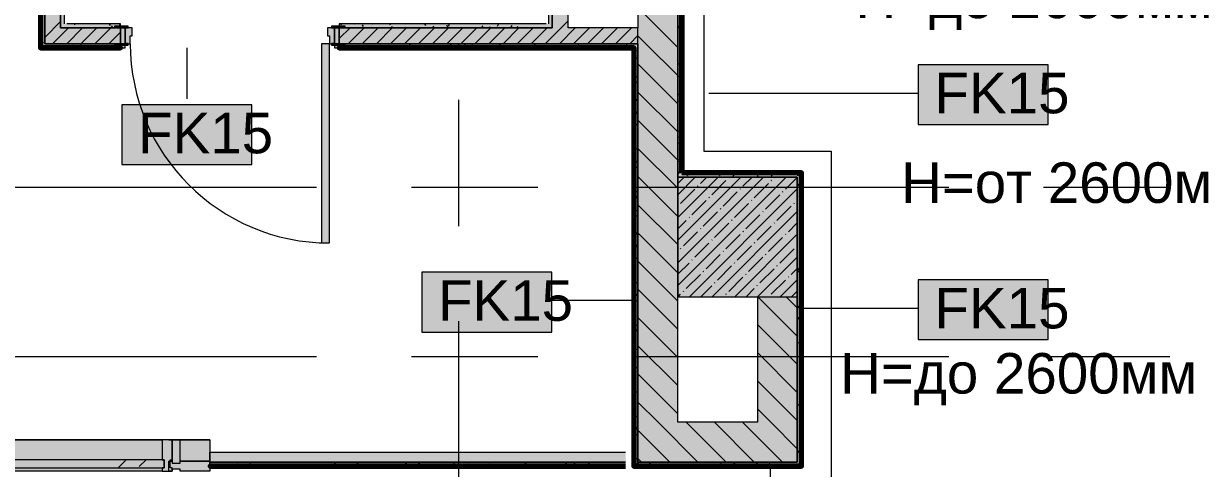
# Model space of a CAD drawing. Header units: millimetres. Extents: x -3817 to 677485, y -22715 to 103890.
# Drawn here: x 6067 to 11999, y 22650 to 24882 of the extents above; entities that cross this region are included whole.
import ezdxf

# ---------------------------------------------------------------- set-up
doc = ezdxf.new("R2010")
doc.units = ezdxf.units.MM
doc.layers.add('PDF _Геометрия', color=7, linetype='Continuous', true_color=0x1d1d1d)
doc.layers.add('PDF _Сплошная заливка', color=7, linetype='Continuous', true_color=0xffffff)
doc.layers.add('PDF _Текст', color=7, linetype='Continuous')
doc.styles.add('PDF GOST-Common', font='arial.ttf')

msp = doc.modelspace()

# ---------------------------------------------------------------- hatches: boundary and pattern name
at = {"layer": 'PDF _Сплошная заливка', "transparency": 33554559}
for points in [[(6153.3, 24761), (6173.3, 24761), (6173.3, 27421.3), (6153.3, 27421.3), (6153.3, 24781)], [(6173.3, 24781), (6253.3, 24781), (6253.3, 27441.3), (6173.3, 27441.3), (6173.3, 25223.1)], [(8723.3, 24861), (8803.3, 24861), (8803.3, 27441.3), (8723.3, 27441.3), (8723.3, 26981.3), (8763.3, 26981.3), (8763.3, 26976.3), (8723.3, 26976.3), (8723.3, 26437.5), (8743.3, 26426), (8723.3, 26391.3), (8723.3, 26386.3), (8763.3, 26386.3), (8763.3, 26381.3), (8723.3, 26381.3), (8723.3, 24879.3)], [(6253.3, 24881), (6273.3, 24881), (6273.3, 27211.3), (6253.3, 27211.3), (6253.3, 25223.1)], [(9353.3, 24111.3), (9373.3, 24111.3), (9373.3, 26211.3), (9353.3, 26210.3), (9353.3, 24132.3)], [(6523.3, 24861), (6593.3, 24861), (6593.3, 24869), (6523.3, 24869), (6523.3, 24863.2)], [(7683.3, 24861), (7683.3, 24869), (7613.3, 24869), (7613.3, 24861), (7653.3, 24861)], [(6553.3, 24773), (6593.3, 24773), (6593.3, 24781), (6523.3, 24781), (6523.3, 24773)], [(7683.3, 24773), (7683.3, 24781), (7613.3, 24781), (7613.3, 24773), (7653.3, 24773)], [(9133.3, 22661.3), (9153.3, 22661.3), (9153.3, 24761), (9133.3, 24761), (9133.3, 22681.3)], [(9953.3, 24111.3), (9953.3, 24131.3), (9373.3, 24131.3), (9373.3, 24111.3), (9753.3, 24111.3)], [(9753.3, 22881.3), (9953.3, 22881.3), (9953.3, 23511.3), (9753.3, 23511.3), (9753.3, 23103.1)], [(6763.3, 22693.3), (6763.3, 22793.3), (5838.3, 22793.3), (5838.3, 22693.3), (6665, 22693.3)], [(6813.3, 22636.3), (6813.3, 22646.3), (6803.4, 22640.5), (6796.3, 22643.6), (6796.3, 22653.3), (6803.3, 22653.3), (6803.3, 22693.3), (6813.3, 22693.3), (6813.3, 22793.3), (6763.3, 22793.3), (6763.3, 22693.3), (6773.3, 22693.3), (6773.3, 22653.3), (6763.3, 22653.3), (6763.3, 22636.3), (6796.3, 22636.3)], [(6771, 22653.3), (6773.3, 22653.3), (6773.3, 22693.3), (5828.3, 22693.3), (5828.3, 22653.3), (6665, 22653.3)], [(7003.3, 22636.3), (7003.3, 22686.3), (6853.3, 22686.3), (6853.3, 22676.3), (6813.3, 22676.3), (6813.3, 22686.3), (6803.3, 22686.3), (6803.3, 22653.3), (6796.3, 22653.3), (6796.3, 22643.6), (6803.4, 22640.5), (6813.3, 22646.3), (6853.3, 22646.3), (6853.3, 22636.3)], [(9091.2, 22661.3), (9091.2, 22681.3), (7003.3, 22681.3), (7003.3, 22661.3), (8023.7, 22661.3)], [(9735.7, 22661.3), (9973.3, 22661.3), (9973.3, 22681.3), (9153.3, 22681.3), (9153.5, 22661.3), (9382.4, 22661.3)], [(6665, 22636.3), (6763.3, 22636.3), (6763.3, 22653.3), (5838.3, 22653.3), (5838.3, 22636.3)]]:
    msp.add_hatch(color=256, dxfattribs=at).paths.add_polyline_path(points)
h = msp.add_hatch(color=256, dxfattribs=at)
h.paths.add_polyline_path([(8723.3, 24881), (8723.3, 26391.3), (8703.3, 26402.9), (8703.3, 24881)], flags=0)
h.paths.add_polyline_path([(8723.3, 26437.5), (8723.3, 27191.3), (8703.3, 27191.3), (8703.3, 26449.1), (8709.7, 26445.4)], flags=0)
h = msp.add_hatch(color=256, dxfattribs=at)
h.paths.add_polyline_path([(6253.3, 24861), (6523.3, 24861), (6523.3, 24869), (6553.3, 24869), (6553.3, 24881), (6253.3, 24881)], flags=0)
h.paths.add_polyline_path([(8722.4, 24861), (8723.3, 24861), (8723.3, 24881), (7653.3, 24881), (7653.3, 24869), (7683.3, 24869), (7683.3, 24861), (8703.3, 24861)], flags=0)
h = msp.add_hatch(color=256, dxfattribs=at)
h.paths.add_polyline_path([(9153.3, 24781), (9153.3, 24861), (7653.3, 24861), (7653.3, 24781), (9141.4, 24781)], flags=0)
h.paths.add_polyline_path([(6553.3, 24781), (6553.3, 24861), (6253.3, 24861), (6253.3, 24781), (6523.3, 24781)], flags=0)
h = msp.add_hatch(color=256, dxfattribs=at)
h.paths.add_polyline_path([(6603.3, 24781), (6603.3, 24821), (6613.3, 24821), (6613.3, 24861), (6578.3, 24861), (6578.3, 24781), (6593.3, 24781)], flags=0)
h.paths.add_polyline_path([(7603.3, 24781), (7628.3, 24781), (7628.3, 24861), (7593.3, 24861), (7593.3, 24821), (7603.3, 24821), (7603.3, 24781.3)], flags=0)
h = msp.add_hatch(color=256, dxfattribs=at)
h.paths.add_polyline_path([(7640.8, 24761), (9153.3, 24761), (9153.3, 24781), (7683.3, 24780.3), (7683.3, 24773), (7628.3, 24773), (7628.3, 24761)], flags=0)
h.paths.add_polyline_path([(6173.3, 24761), (6578.3, 24761), (6578.3, 24773), (6523.3, 24773), (6523.3, 24781), (6173.3, 24781)], flags=0)

# ---------------------------------------------------------------- linework, layer by layer
at = {"layer": 'PDF _Геометрия', "color": 6, "lineweight": 9}
msp.add_lwpolyline([(4304.4, 27802.4), (5924.4, 27802.4), (8024.4, 27802.4), (10124.4, 27802.4), (10124.4, 26062.3), (9484.4, 26062.3), (9484.4, 24242.3), (10124.4, 24242.3), (10124.4, 22544), (9132.3, 22544)], dxfattribs=at)
at = {"layer": 'PDF _Геометрия', "color": 9, "lineweight": 9, "true_color": 0xc0c0c0}
for points in [[(9973.3, 26211.3), (9973.3, 26231.3), (9973.3, 27650.3), (9953.3, 27650.3), (9953.3, 26231.3), (9953.3, 26431.3), (9953.3, 27441.3), (9953.3, 27661.3), (4303.3, 27661.3), (4303.3, 27441.3), (6173.3, 27441.3), (6173.3, 24781), (6253.3, 24781), (6523.3, 24781), (6173.3, 24781), (6173.3, 27421.3), (6173.3, 27441.3), (4303.3, 27441.3), (4303.3, 27421.3)], [(9373.3, 24132.3), (9373.3, 26210.3)], [(6553.3, 24869), (6553.3, 24881)], [(6553.3, 24781), (6553.3, 24861)], [(7653.3, 24881), (7653.3, 24869)], [(7653.3, 24861), (7653.3, 24781)], [(6153.3, 24761), (6173.3, 24761), (6578.3, 24761), (6578.3, 24773)], [(7628.3, 24773), (7628.3, 24761), (9132.3, 24761)], [(9753.3, 23511.3), (9753.3, 22881.3), (9353.3, 22881.3), (9353.3, 24781), (9353.3, 24111.3), (9373.3, 24111.3), (9953.3, 24111.3), (9953.3, 22681.3), (9153.3, 22681.3), (9153.3, 24761), (9153.3, 24781), (7683.3, 24781), (9153.3, 24781), (9153.3, 22881.3), (9153.3, 22681.3), (9953.3, 22681.3), (9953.3, 22881.3), (9953.3, 23513.5)], [(9133.3, 22661.3), (9153.3, 22661.3), (9973.3, 22661.3), (9973.3, 22681.3), (9973.3, 24131.3), (9953.3, 24131.3)], [(9091.2, 22661.3), (7003.3, 22661.3), (7003.3, 22681.3), (9091.2, 22681.3), (7003.3, 22681.3), (7003.3, 22731.3), (9091.2, 22731.3)]]:
    msp.add_lwpolyline(points, dxfattribs=at)
at = {"layer": 'PDF _Геометрия', "color": 33, "lineweight": 9, "true_color": 0xd7a38a}
for points in [[(6153.3, 24761), (6153.3, 27408.3), (6153.3, 27421.3), (6152.3, 27421.3)], [(9133.3, 22661.3), (9133.3, 24761), (9132.3, 24761)], [(9373.3, 24132.3), (9373.3, 24131.3)], [(9953.3, 24131.3), (9373.3, 24131.3), (9374.3, 24131.3)]]:
    msp.add_lwpolyline(points, dxfattribs=at)
at = {"layer": 'PDF _Геометрия', "color": 33, "lineweight": 70, "true_color": 0xd7a38a}
for points in [[(6152.3, 27420.3), (6152.3, 24761), (6152.3, 24760), (6553.3, 24760), (6553.3, 24761), (6153.3, 24761)], [(9373.3, 26211.3), (9373.3, 24131.3)], [(9374.3, 24131.3), (9374.3, 26211.3)], [(9132.3, 24761), (7653.3, 24761), (7653.3, 24760), (9132.3, 24760), (9132.3, 22660.3), (9133.3, 22660.3), (9974.3, 22660.3), (9974.3, 22661.3), (9974.3, 24132.3), (9973.3, 24132.3), (9373.3, 24132.3)], [(9953.3, 24131.3), (9973.3, 24131.3), (9973.3, 22661.3), (9133.3, 22661.3)], [(9091.2, 22660.3), (7003.8, 22660.3), (7003.8, 22661.3), (9091.2, 22661.3)]]:
    msp.add_lwpolyline(points, dxfattribs=at)
at = {"layer": 'PDF _Геометрия', "color": 7, "lineweight": 9}
for points in [[(6153.3, 27421.3), (6153.3, 27408.3), (6153.3, 24761)], [(6273.3, 24881), (6273.3, 27180.3)], [(8703.3, 26402.9), (8703.3, 24881)], [(6553.3, 24881), (6284.3, 24881)], [(8692.3, 24881), (7653.3, 24881)], [(9153.3, 24781), (9153.3, 24861)], [(6887.1, 24760.5), (6887.1, 24504.7)], [(9133.3, 24761), (9133.3, 22661.3)], [(9510, 24533.6), (10561.2, 24533.6)], [(9953.3, 24131.3), (9374.3, 24131.3)], [(9132.8, 23492.1), (8720.3, 23492.1)], [(9973.8, 23453.9), (10561.2, 23453.9)], [(6763.3, 22793.3), (5838.3, 22793.3)], [(7003.3, 22793.3), (7003.3, 22686.3), (6853.3, 22686.3), (6853.3, 22793.3)], [(6543.1, 22653.3), (6583.1, 22693.3)], [(6648.6, 22658.9), (6683.1, 22693.3)], [(6813.3, 22693.3), (6813.3, 22686.3), (6803.3, 22686.3)], [(9817.1, 22660.8), (9817.1, 21846.7)]]:
    msp.add_lwpolyline(points, dxfattribs=at)
at = {"layer": 'PDF _Геометрия', "color": 9, "lineweight": 9, "true_color": 0xc0c0c0}
for points in [[(8723.3, 27211.3), (8723.3, 27191.3), (8723.3, 27211.3), (6273.3, 27211.3), (6253.3, 27211.3), (6253.3, 24881), (6253.3, 24861), (6523.3, 24861), (6253.3, 24861), (6253.3, 27211.3)], [(9258.3, 26771.3), (9258.3, 26431.3), (9153.3, 26431.3), (9153.3, 24861), (8803.3, 24861), (8803.3, 26771.3)], [(8723.3, 24881), (8723.3, 24861), (7683.3, 24861), (8723.3, 24861)]]:
    msp.add_lwpolyline(points, close=True, dxfattribs=at)
at = {"layer": 'PDF _Геометрия', "color": 7, "lineweight": 9}
for points in [[(8723.3, 26391.3), (8723.3, 24881)], [(9353.3, 24781), (9353.3, 26211.3)], [(11214.3, 24675.4), (10561.2, 24675.4), (10561.2, 24375.4), (11214.3, 24375.4)], [(7213.6, 24474.6), (6560.5, 24474.6), (6560.5, 24174.6), (7213.6, 24174.6)], [(9953.3, 24111.3), (9353.3, 24111.3), (9353.3, 23511.3), (9953.3, 23511.3)], [(8720.3, 23633.9), (8067.1, 23633.9), (8067.1, 23334), (8720.3, 23334)], [(11214.3, 23595.8), (10561.2, 23595.8), (10561.2, 23295.8), (11214.3, 23295.8)], [(5838.3, 22793.3), (6763.3, 22793.3), (6763.3, 22693.3), (5838.3, 22693.3)], [(6813.3, 22793.3), (6853.3, 22793.3), (7003.3, 22793.3), (6853.3, 22793.3), (6813.3, 22793.3), (6796.3, 22793.3)], [(5838.3, 22653.3), (6763.3, 22653.3), (6763.3, 22636.3), (5838.3, 22636.3)]]:
    msp.add_lwpolyline(points, close=True, dxfattribs=at)
at = {"layer": 'PDF _Геометрия', "lineweight": 9}
for points in [[(9353.3, 24762.6), (9334.8, 24781), (9153.3, 24962.6)], [(6173.3, 24811.9), (6253.3, 24891.9)], [(6213.1, 24781), (6253.3, 24821.2), (6293.1, 24861)], [(6283.8, 24781), (6363.8, 24861)], [(6354.5, 24781), (6434.5, 24861)], [(6425.2, 24781), (6505.2, 24861)], [(7653.3, 24807), (7707.3, 24861)], [(7698, 24781), (7778, 24861)], [(7768.7, 24781), (7848.7, 24861)], [(7839.4, 24781), (7919.4, 24861)], [(7910.1, 24781), (7990.1, 24861)], [(7980.8, 24781), (8060.8, 24861)], [(8051.5, 24781), (8131.5, 24861)], [(8122.2, 24781), (8202.2, 24861)], [(8193, 24781), (8273, 24861)], [(8263.7, 24781), (8343.7, 24861)], [(8334.4, 24781), (8414.4, 24861)], [(8405.1, 24781), (8485.1, 24861)], [(8475.8, 24781), (8555.8, 24861)], [(8546.5, 24781), (8626.5, 24861)], [(8617.2, 24781), (8697.2, 24861)], [(8687.9, 24781), (8767.9, 24861), (8803.3, 24896.3)], [(8758.6, 24781), (8838.6, 24861)], [(8829.4, 24781), (8909.4, 24861)], [(8900.1, 24781), (8980.1, 24861)], [(8970.8, 24781), (9050.8, 24861)], [(9041.5, 24781), (9121.5, 24861)], [(6495.9, 24781), (6553.3, 24838.4)], [(9112.2, 24781), (9153.3, 24822.1)], [(9353.3, 24621.2), (9193.4, 24781), (9153.3, 24821.2)], [(9353.3, 24479.7), (9153.3, 24679.7)], [(9353.3, 24338.3), (9153.3, 24538.3)], [(9353.3, 24196.9), (9153.3, 24396.9)], [(9353.3, 24055.5), (9153.3, 24255.5)], [(9353.3, 23914), (9153.3, 24114)], [(9353.3, 24023), (9441.6, 24111.3)], [(9353.3, 23908.9), (9555.7, 24111.3)], [(9353.3, 23794.9), (9669.7, 24111.3)], [(9353.3, 23680.8), (9783.8, 24111.3)], [(9353.3, 23566.8), (9897.8, 24111.3)], [(9353.3, 24080), (9381.5, 24108.2)], [(9467, 24079.7), (9498.7, 24111.3)], [(9524, 24022.6), (9595.3, 24093.9)], [(9609.6, 24108.2), (9611.9, 24110.6)], [(9680.8, 24065.4), (9726.8, 24111.3)], [(9823.4, 24093.9), (9825.8, 24096.3)], [(9837.7, 24108.2), (9840.8, 24111.3)], [(9894.7, 24051.2), (9953.3, 24109.7)], [(9367.2, 23979.9), (9438.5, 24051.2)], [(9411.9, 23511.3), (9953.3, 24052.7)], [(9452.7, 24065.4), (9455.1, 24067.8)], [(9581, 23965.6), (9652.3, 24036.9)], [(9666.6, 24051.2), (9669, 24053.5)], [(9737.9, 24008.4), (9809.1, 24079.7)], [(9794.9, 23951.4), (9866.2, 24022.6)], [(9880.4, 24036.9), (9882.8, 24039.3)], [(9353.3, 23772.6), (9153.3, 23972.6)], [(9353.3, 23965.9), (9355.3, 23968)], [(9424.2, 23922.9), (9495.5, 23994.1)], [(9509.8, 24008.4), (9512.1, 24010.8)], [(9638.1, 23908.6), (9709.4, 23979.9)], [(9723.6, 23994.1), (9726, 23996.5)], [(9851.9, 23894.3), (9923.2, 23965.6)], [(9937.4, 23979.9), (9939.8, 23982.3)], [(9951.7, 23994.1), (9953.3, 23995.7)], [(9410, 23908.6), (9412.3, 23911)], [(9481.3, 23865.8), (9552.5, 23937.1)], [(9525.9, 23511.3), (9953.3, 23938.7)], [(9566.8, 23951.4), (9569.2, 23953.7)], [(9695.1, 23851.6), (9766.4, 23922.9)], [(9780.6, 23937.1), (9783, 23939.5)], [(9353.3, 23851.9), (9395.7, 23894.3)], [(9467, 23851.6), (9469.4, 23853.9)], [(9538.3, 23808.8), (9609.6, 23880.1)], [(9623.8, 23894.3), (9626.2, 23896.7)], [(9752.1, 23794.6), (9823.4, 23865.8)], [(9837.7, 23880.1), (9840, 23882.5)], [(9908.9, 23837.3), (9953.3, 23881.6)], [(9353.3, 23631.2), (9153.3, 23831.2)], [(9381.5, 23766), (9452.7, 23837.3)], [(9524, 23794.6), (9526.4, 23796.9)], [(9595.3, 23751.8), (9666.6, 23823.1)], [(9640, 23511.3), (9953.3, 23824.6)], [(9680.8, 23837.3), (9683.2, 23839.7)], [(9809.1, 23737.5), (9880.4, 23808.8)], [(9894.7, 23823.1), (9897.1, 23825.4)], [(9367.2, 23751.8), (9369.6, 23754.2)], [(9438.5, 23709), (9509.8, 23780.3)], [(9581, 23737.5), (9583.4, 23739.9)], [(9652.3, 23694.8), (9723.6, 23766)], [(9737.9, 23780.3), (9740.2, 23782.7)], [(9866.2, 23680.5), (9937.4, 23751.8)], [(9951.7, 23766), (9953.3, 23767.6)], [(9353.3, 23489.8), (9153.3, 23689.8)], [(9353.3, 23623.8), (9410, 23680.5)], [(9424.2, 23694.8), (9426.6, 23697.1)], [(9495.5, 23652), (9566.8, 23723.3)], [(9638.1, 23680.5), (9640.4, 23682.9)], [(9709.4, 23637.7), (9780.6, 23709)], [(9754, 23511.3), (9953.3, 23710.6)], [(9794.9, 23723.3), (9797.3, 23725.6)], [(9851.9, 23666.2), (9854.3, 23668.6)], [(9395.7, 23552.2), (9467, 23623.5)], [(9481.3, 23637.7), (9483.6, 23640.1)], [(9552.5, 23595), (9623.8, 23666.2)], [(9609.6, 23537.9), (9680.8, 23609.2)], [(9695.1, 23623.5), (9697.5, 23625.8)], [(9766.4, 23580.7), (9837.7, 23652)], [(9908.9, 23609.2), (9911.3, 23611.6)], [(9923.2, 23623.5), (9953.3, 23653.5)], [(9353.3, 23348.4), (9153.3, 23548.4)], [(9468.9, 23511.3), (9524, 23566.5)], [(9538.3, 23580.7), (9540.6, 23583.1)], [(9697, 23511.3), (9737.9, 23552.2)], [(9752.1, 23566.5), (9754.5, 23568.8)], [(9823.4, 23523.7), (9894.7, 23595)], [(9868.1, 23511.3), (9953.3, 23596.5)], [(9354.9, 23511.3), (9367.2, 23523.7)], [(9381.5, 23537.9), (9383.8, 23540.3)], [(9595.3, 23523.7), (9597.7, 23526.1)], [(9953.3, 23314), (9756, 23511.3)], [(9811.1, 23511.3), (9811.5, 23511.8)], [(9953.3, 23455.5), (9897.4, 23511.3)], [(9925.1, 23511.3), (9951.7, 23537.9)], [(9353.3, 23206.9), (9153.3, 23406.9)], [(9953.3, 23172.6), (9753.3, 23372.6)], [(9353.3, 23065.5), (9153.3, 23265.5)], [(9953.3, 23031.2), (9753.3, 23231.2)], [(9353.3, 22924.1), (9153.3, 23124.1)], [(9953.3, 22889.8), (9753.3, 23089.8)], [(9454.6, 22681.3), (9254.6, 22881.3), (9153.3, 22982.7)], [(9953.3, 22748.4), (9820.3, 22881.3), (9753.3, 22948.4)], [(9313.2, 22681.3), (9153.3, 22841.3)], [(9596, 22681.3), (9396, 22881.3)], [(9737.4, 22681.3), (9537.4, 22881.3)], [(9878.9, 22681.3), (9678.9, 22881.3)], [(9171.7, 22681.3), (9153.3, 22699.8)]]:
    msp.add_lwpolyline(points, dxfattribs=at)
at = {"layer": 'PDF _Геометрия', "color": 253, "lineweight": 9, "true_color": 0x9b9b9b}
for points in [[(6308.8, 24862.8), (6318.8, 24862.8)], [(6326.5, 24875.3), (6323.3, 24881)], [(6400.2, 24862.8), (6410.3, 24862.8)], [(6504.2, 24872.4), (6499.2, 24881)], [(6511.8, 24870.4), (6506.8, 24861.7)], [(6553.1, 24881), (6548.4, 24872.9)], [(7664.9, 24873.7), (7660.7, 24881)], [(7732.9, 24877.8), (7731.1, 24881)], [(7741.3, 24862.8), (7751.4, 24862.8)], [(7774.5, 24866.7), (7769.5, 24875.4)], [(7813, 24861), (7811.1, 24864.2)], [(7820.1, 24881), (7818.7, 24878.6)], [(7910.6, 24874.8), (7907, 24881)], [(7918.2, 24868), (7914.2, 24861)], [(7924.2, 24862.8), (7934.3, 24862.8)], [(7986.2, 24863.9), (7984.6, 24861)], [(8015.7, 24862.8), (8025.7, 24862.8)], [(8076.6, 24862.8), (8086.7, 24862.8)], [(8088.3, 24871.9), (8083.3, 24880.6)], [(8129.8, 24861), (8124.9, 24869.4)], [(8198, 24864.8), (8192.9, 24873.5)], [(8205.6, 24878), (8200.5, 24869.3)], [(8229, 24862.8), (8239.1, 24862.8)], [(8235.4, 24861), (8234.6, 24862.3)], [(8242.5, 24881), (8242.2, 24880.5)], [(8320.5, 24862.8), (8330.5, 24862.8)], [(8375.7, 24861.8), (8370.6, 24870.5)], [(8409.7, 24865.8), (8406.9, 24861)], [(8411.9, 24862.8), (8422, 24862.8)], [(8451.3, 24876.9), (8446.3, 24868.2)], [(8519.3, 24872.8), (8514.3, 24864.1)], [(8552.1, 24861), (8548.3, 24867.5)], [(8594.8, 24862.8), (8604.8, 24862.8)], [(8686.2, 24862.8), (8696.3, 24862.8)], [(9358.6, 24866.2), (9353.6, 24874.9)], [(9356.8, 24862.8), (9366.8, 24862.8)], [(9366.2, 24876.6), (9361.2, 24867.9)], [(6156.4, 24801.8), (6166.4, 24801.8)], [(9373.3, 24827.9), (9372.3, 24826.3)], [(6168.1, 24783.9), (6163.1, 24792.6)], [(6217.3, 24771.3), (6227.4, 24771.3)], [(6277.8, 24776.8), (6275.4, 24781)], [(6308.8, 24771.3), (6318.8, 24771.3)], [(6314.8, 24773), (6309.8, 24764.3)], [(6319.4, 24765.7), (6314.4, 24774.4)], [(6354.6, 24781), (6351.4, 24775.5)], [(6369.7, 24771.3), (6379.8, 24771.3)], [(6522.1, 24771.3), (6532.2, 24771.3)], [(6560.5, 24771.9), (6555.5, 24763.2)], [(7649.9, 24771.3), (7660, 24771.3)], [(7710.9, 24771.3), (7720.9, 24771.3)], [(7721.2, 24770.5), (7716.1, 24761.8)], [(7789.2, 24766.5), (7786, 24761)], [(7861.9, 24776.3), (7859.2, 24781)], [(7863.3, 24771.3), (7873.3, 24771.3)], [(7903.5, 24765.2), (7898.5, 24773.9)], [(7954.7, 24771.3), (7964.8, 24771.3)], [(8008.5, 24780.6), (8003.5, 24771.9)], [(8046.1, 24771.3), (8056.2, 24771.3)], [(8212.6, 24768.4), (8208.4, 24761)], [(8217.3, 24770.3), (8212.3, 24779.1)], [(8229, 24771.3), (8239.1, 24771.3)], [(8254.3, 24779.5), (8249.2, 24770.8)], [(8285.3, 24774.4), (8281.5, 24781)], [(8322.3, 24775.4), (8317.3, 24766.7)], [(8320.5, 24771.3), (8330.5, 24771.3)], [(8327, 24763.3), (8321.9, 24772)], [(8381.4, 24771.3), (8391.5, 24771.3)], [(8463, 24771.4), (8458, 24780.2)], [(8533.8, 24771.3), (8543.9, 24771.3)], [(8568, 24774.3), (8563, 24765.6)], [(8625.3, 24771.3), (8635.3, 24771.3)], [(8636.1, 24770.2), (8631, 24761.5)], [(8640.7, 24768.5), (8635.7, 24777.2)], [(8680.2, 24761), (8677.3, 24766)], [(8716.7, 24771.3), (8726.8, 24771.3)], [(8750.4, 24761.4), (8745.4, 24770.1)], [(8853.4, 24781), (8850.4, 24775.7)], [(8899.6, 24771.3), (8909.6, 24771.3)], [(8926.6, 24761), (8923.1, 24767.1)], [(8991, 24771.3), (9001.1, 24771.3)], [(9022.5, 24777.7), (9020.6, 24781)], [(9052, 24771.3), (9062, 24771.3)], [(9059.5, 24772.1), (9054.5, 24763.4)], [(9099.8, 24781), (9096.1, 24774.6)], [(9102.6, 24761), (9100.8, 24764.1)], [(9147.4, 24744.2), (9142.4, 24753)], [(9143.4, 24710.4), (9153.3, 24710.4)], [(9356.8, 24679.9), (9366.8, 24679.9)], [(9134.6, 24658.4), (9133.3, 24656.1)], [(9145.8, 24616.8), (9140.7, 24608)], [(9153.3, 24612.2), (9150.6, 24616.9)], [(9356.8, 24619), (9366.8, 24619)], [(9143.4, 24588.5), (9153.3, 24588.5)], [(9133.3, 24524.9), (9133.3, 24525)], [(9143.4, 24497), (9153.3, 24497)], [(9152.8, 24507.1), (9147.8, 24498.4)], [(9356.8, 24527.5), (9366.8, 24527.5)], [(9148.8, 24439.1), (9143.7, 24430.3)], [(9356.9, 24494.8), (9353.3, 24488.5)], [(9367.9, 24484.4), (9362.8, 24493.1)], [(9141.5, 24388.8), (9136.4, 24397.6)], [(9372, 24416.3), (9366.9, 24425)], [(9143.4, 24375.1), (9153.3, 24375.1)], [(9356.8, 24344.6), (9366.8, 24344.6)], [(9373.3, 24353.1), (9371, 24357)], [(9353.7, 24265), (9353.3, 24265.8)], [(9356.8, 24283.7), (9366.8, 24283.7)], [(9364.9, 24306.7), (9359.9, 24315.4)], [(9143.4, 24253.2), (9153.3, 24253.2)], [(9355.8, 24249.1), (9353.3, 24244.6)], [(9357.8, 24197), (9353.3, 24204.9)], [(9367, 24207.5), (9362, 24198.8)], [(9147.7, 24193.3), (9142.6, 24184.6)], [(9143.4, 24161.7), (9153.3, 24161.7)], [(9356.8, 24192.2), (9366.8, 24192.2)], [(9361.9, 24129), (9356.9, 24137.7)], [(9403.5, 24117.8), (9398.5, 24126.5)], [(9442.5, 24111.3), (9440.1, 24115.4)], [(9539.6, 24126), (9536.5, 24131.3)], [(9567, 24127.2), (9562, 24118.5)], [(9635.1, 24123.1), (9630, 24114.4)], [(9717.3, 24123), (9712.5, 24131.3)], [(9758.9, 24111.8), (9753.9, 24120.5)], [(9827, 24115.9), (9821.9, 24124.6)], [(9851, 24131.3), (9849.4, 24128.5)], [(9864.8, 24111.3), (9863.6, 24113.5)], [(9966.4, 24100.8), (9973.3, 24100.8)], [(9143.4, 24039.8), (9153.3, 24039.8)], [(9960, 24076.3), (9954.9, 24067.6)], [(9971.1, 24034.6), (9966.1, 24025.9)], [(9135.4, 23989.2), (9133.3, 23985.5)], [(9150.7, 24007), (9145.7, 24015.8)], [(9956, 24014.4), (9953.3, 24019.1)], [(9966.4, 24009.3), (9973.3, 24009.3)], [(9143.4, 23917.9), (9153.3, 23917.9)], [(9153.3, 23941.7), (9149.8, 23947.7)], [(9142.5, 23879.6), (9137.5, 23870.8)], [(9136.6, 23787.7), (9133.3, 23793.4)], [(9138.4, 23811.5), (9133.4, 23802.8)], [(9147.7, 23829.3), (9142.7, 23838)], [(9143.4, 23826.5), (9153.3, 23826.5)], [(9966.4, 23826.5), (9973.3, 23826.5)], [(9140.7, 23719.7), (9135.6, 23728.4)], [(9149.6, 23769.9), (9144.5, 23761.2)], [(9954.8, 23762.5), (9953.3, 23759.9)], [(9966.4, 23765.5), (9973.3, 23765.5)], [(9143.4, 23704.5), (9153.3, 23704.5)], [(9966.4, 23674.1), (9973.3, 23674.1)], [(9973.3, 23679.6), (9971.4, 23683)], [(9133.6, 23610), (9133.3, 23610.6)], [(9144.7, 23651.6), (9139.7, 23660.3)], [(9961.9, 23652.8), (9956.8, 23644.1)], [(9965.2, 23632.6), (9960.2, 23641.3)], [(9137.3, 23565.8), (9133.3, 23558.8)], [(9143.4, 23582.6), (9153.3, 23582.6)], [(9969.3, 23564.6), (9964.3, 23573.3)], [(9148.5, 23524.1), (9143.4, 23515.4)], [(9143.4, 23491.2), (9153.3, 23491.2)], [(9966.4, 23491.2), (9973.3, 23491.2)], [(9973.3, 23496.8), (9968.4, 23505.3)], [(9962.2, 23454.9), (9957.2, 23463.6)], [(9966.4, 23430.2), (9973.3, 23430.2)], [(9960.8, 23407.1), (9955.7, 23398.4)], [(9143.4, 23369.3), (9153.3, 23369.3)], [(9149.9, 23337.9), (9144.9, 23346.6)], [(9955.2, 23345.2), (9953.3, 23348.5)], [(9966.4, 23338.8), (9973.3, 23338.8)], [(9971.9, 23365.5), (9966.9, 23356.8)], [(9959.2, 23277.2), (9954.2, 23285.9)], [(9143.4, 23247.3), (9153.3, 23247.3)], [(9153.3, 23210.2), (9153.1, 23210.5)], [(9139.2, 23142.3), (9134.2, 23133.6)], [(9143.4, 23155.9), (9153.3, 23155.9)], [(9966.4, 23155.9), (9973.3, 23155.9)], [(9973.3, 23184.9), (9969.9, 23179.1)], [(9135.8, 23118.5), (9133.3, 23122.9)], [(9966.4, 23094.9), (9973.3, 23094.9)], [(9143.4, 23034), (9153.3, 23034)], [(9143.9, 22982.5), (9138.9, 22991.2)], [(9964.4, 22963.4), (9959.4, 22972.1)], [(9966.4, 23003.5), (9973.3, 23003.5)], [(9138.1, 22896.6), (9133.3, 22888.2)], [(9143.4, 22912.1), (9153.3, 22912.1)], [(9973.3, 22941.1), (9968.8, 22933.3)], [(9149.3, 22855), (9144.2, 22846.3)], [(9972.6, 22827.4), (9967.6, 22836.1)], [(9143.4, 22820.6), (9153.3, 22820.6)], [(9966.4, 22820.6), (9973.3, 22820.6)], [(9153.3, 22740), (9151.3, 22736.6)], [(9961.6, 22737.9), (9956.5, 22729.2)], [(9966.4, 22759.7), (9973.3, 22759.7)], [(7009.8, 22668.2), (7019.9, 22668.2)], [(7103.1, 22663.7), (7101.7, 22661.3)], [(7112, 22661.3), (7110.2, 22664.6)], [(7144.7, 22674.9), (7139.7, 22666.2)], [(7192.7, 22668.2), (7202.8, 22668.2)], [(7209.6, 22675.2), (7206.1, 22681.3)], [(7212.8, 22670.8), (7207.7, 22662.1)], [(7284.1, 22668.2), (7294.2, 22668.2)], [(7288, 22661.3), (7287.9, 22661.6)], [(7345.1, 22668.2), (7355.2, 22668.2)], [(7359.7, 22681.3), (7359, 22680.3)], [(7458.5, 22669.7), (7453.7, 22661.3)], [(7497.5, 22668.2), (7507.6, 22668.2)], [(7523.4, 22680.4), (7522.8, 22681.3)], [(7526.5, 22665.6), (7524.1, 22661.3)], [(7588.9, 22668.2), (7599, 22668.2)], [(7633.1, 22673.3), (7628.4, 22681.3)], [(7674.7, 22662.1), (7669.7, 22670.8)], [(7680.4, 22668.2), (7690.4, 22668.2)], [(7745.9, 22679.8), (7740.8, 22671)], [(7863.3, 22668.2), (7873.3, 22668.2)], [(7946.8, 22678.5), (7945.2, 22681.3)], [(7950, 22667.5), (7946.4, 22661.3)], [(7954.7, 22668.2), (7964.8, 22668.2)], [(7988.5, 22667.3), (7983.5, 22676)], [(7991.6, 22678.7), (7986.6, 22669.9)], [(8015.7, 22668.2), (8025.7, 22668.2)], [(8056.5, 22671.4), (8051.5, 22680.1)], [(8059.6, 22674.6), (8054.6, 22665.9)], [(8097.5, 22661.3), (8093.1, 22668.9)], [(8168.1, 22668.2), (8178.1, 22668.2)], [(8234.2, 22668.4), (8229.2, 22677.1)], [(8259.5, 22668.2), (8269.6, 22668.2)], [(8305.4, 22673.5), (8300.4, 22664.8)], [(8350.9, 22668.2), (8361, 22668.2)], [(8373.4, 22669.4), (8368.8, 22661.3)], [(8411.9, 22665.4), (8406.9, 22674.1)], [(8449.5, 22661.3), (8448.5, 22663)], [(8519.9, 22661.3), (8516.6, 22667.1)], [(8533.8, 22668.2), (8543.9, 22668.2)], [(8591.5, 22681.3), (8587.7, 22674.8)], [(8625.3, 22668.2), (8635.3, 22668.2)], [(8686.2, 22668.2), (8696.3, 22668.2)], [(8695.8, 22661.3), (8694.3, 22664.1)], [(8793.7, 22674.7), (8789.9, 22681.3)], [(8796.9, 22671.3), (8791.8, 22662.6)], [(8837.9, 22681.3), (8833.5, 22673.7)], [(8838.6, 22668.2), (8848.7, 22668.2)], [(8906.5, 22678.4), (8901.5, 22669.7)], [(8930.1, 22668.2), (8940.1, 22668.2)], [(9021.5, 22668.2), (9031.6, 22668.2)], [(9143.4, 22698.7), (9153.3, 22698.7)], [(9152.3, 22677.3), (9147.2, 22668.6)], [(9204.4, 22668.2), (9214.4, 22668.2)], [(9217.2, 22672.8), (9212.2, 22681.3)], [(9220.3, 22673.2), (9215.3, 22664.5)], [(9258.8, 22661.6), (9253.8, 22670.3)], [(9295.8, 22668.2), (9305.9, 22668.2)], [(9353.2, 22680.9), (9353, 22681.3)], [(9356.8, 22668.2), (9366.8, 22668.2)], [(9436.2, 22681.3), (9434.6, 22678.6)], [(9509.2, 22668.2), (9519.2, 22668.2)], [(9530.9, 22678), (9529, 22681.3)], [(9572.6, 22666.8), (9567.5, 22675.5)], [(9600.6, 22668.2), (9610.7, 22668.2)], [(9602.1, 22663.9), (9600.6, 22661.3)], [(9640.6, 22670.9), (9635.6, 22679.6)], [(9643.7, 22675.1), (9638.7, 22666.4)], [(9681.3, 22661.3), (9677.2, 22668.4)], [(9682.5, 22681.3), (9680.3, 22677.5)], [(9692.1, 22668.2), (9702.1, 22668.2)], [(9752.9, 22681.3), (9748.4, 22673.4)], [(9818.3, 22667.9), (9813.3, 22676.6)], [(9847.8, 22662.8), (9847, 22661.3)], [(9874.9, 22668.2), (9885, 22668.2)], [(9966.4, 22668.2), (9973.3, 22668.2)]]:
    msp.add_lwpolyline(points, dxfattribs=at)
at = {"layer": 'PDF _Геометрия', "color": 253, "lineweight": 13, "true_color": 0xaaaaaa}
for points in [[(6593.3, 24869), (6523.3, 24869), (6523.3, 24861), (6593.3, 24861)], [(6578.3, 24861), (6553.3, 24861), (6553.3, 24781), (6578.3, 24781)], [(6603.3, 24781), (6603.3, 24821), (6613.3, 24821), (6613.3, 24861), (6578.3, 24861), (6578.3, 24781)], [(6593.3, 24861), (6578.3, 24861), (6578.3, 24860), (6593.3, 24860)], [(7603.3, 24781), (7628.3, 24781), (7628.3, 24861), (7593.3, 24861), (7593.3, 24821), (7603.3, 24821)], [(7613.3, 24869), (7613.3, 24861), (7683.3, 24861), (7683.3, 24869)], [(7613.3, 24861), (7613.3, 24860), (7628.3, 24860), (7628.3, 24861)], [(7628.3, 24861), (7628.3, 24781), (7653.3, 24781), (7653.3, 24861)], [(6593.3, 24781), (6523.3, 24781), (6523.3, 24773), (6593.3, 24773)], [(6593.3, 24782), (6578.3, 24782), (6578.3, 24781), (6593.3, 24781)], [(7603.3, 23781), (7603.3, 24781), (7563.3, 24781), (7563.3, 23781)], [(7613.3, 24782), (7613.3, 24781), (7628.3, 24781), (7628.3, 24782)], [(7613.3, 24781), (7613.3, 24773), (7683.3, 24773), (7683.3, 24781)]]:
    msp.add_lwpolyline(points, close=True, dxfattribs=at)
at = {"layer": 'PDF _Геометрия', "color": 253, "lineweight": 9, "true_color": 0xaaaaaa}
for points in [[(8253.3, 23864.8), (8253.3, 24499.8)], [(5951.9, 24061.4), (7539.4, 24061.4)], [(8015.6, 24061.4), (8650.6, 24061.4)], [(9126.9, 24061.4), (10714.4, 24061.4)], [(11190.6, 24061.4), (11825.6, 24061.4)], [(8253.3, 21801), (8253.3, 23388.5)], [(5951.9, 23211.3), (7539.4, 23211.3)], [(8015.6, 23211.3), (8650.6, 23211.3)], [(9126.9, 23211.3), (10714.4, 23211.3)], [(11190.6, 23211.3), (11825.6, 23211.3)]]:
    msp.add_lwpolyline(points, dxfattribs=at)
at = {"layer": 'PDF _Геометрия', "color": 7, "lineweight": 20}
for points in [[(6813.3, 22653.3), (6803.3, 22653.3), (6803.3, 22693.3), (6813.3, 22693.3), (6813.3, 22793.3), (6763.3, 22793.3), (6763.3, 22693.3), (6773.3, 22693.3), (6773.3, 22653.3), (6763.3, 22653.3), (6763.3, 22636.3), (6813.3, 22636.3)], [(6813.3, 22793.3), (6813.3, 22676.3), (6853.3, 22676.3), (6853.3, 22793.3)], [(5828.3, 22653.3), (6773.3, 22653.3), (6773.3, 22693.3), (5828.3, 22693.3)], [(6853.3, 22646.3), (6813.3, 22646.3), (6813.3, 22636.3), (6796.3, 22636.3), (6796.3, 22686.3), (6813.3, 22686.3), (6813.3, 22676.3), (6853.3, 22676.3), (6853.3, 22686.3), (7003.3, 22686.3), (7003.3, 22636.3), (6853.3, 22636.3)]]:
    msp.add_lwpolyline(points, close=True, dxfattribs=at)
at = {"layer": 'PDF _Геометрия', "color": 253, "lineweight": 9, "true_color": 0xaaaaaa}
msp.add_arc((7603.3, 24781), 1000, 180.00011, 269.99989, dxfattribs=at)
at = {"layer": 'PDF _Сплошная заливка', "lineweight": 35, "transparency": 33554559}
for points in [[(9353.3, 24781), (9353.3, 26431.3), (9153.3, 24781), (9153.3, 26431.3)], [(6578.3, 24781), (6578.3, 24861), (6553.3, 24781), (6553.3, 24861)], [(7628.3, 24781), (7653.3, 24781), (7628.3, 24860.5), (7653.3, 24861)], [(7603.3, 23781), (7603.3, 24781), (7563.3, 23781), (7563.3, 24781)], [(9353.3, 22881.3), (9353.3, 24781), (9153.3, 22881.3), (9153.3, 24781)], [(9353.3, 23511.3), (9953.3, 23511.3), (9353.3, 24111.3), (9953.3, 24111.3)], [(9973.3, 22681.3), (9973.3, 24131.3), (9953.3, 22681.3), (9953.3, 24131.3)], [(9153.3, 22681.3), (9953.3, 22681.3), (9153.3, 22881.3), (9953.3, 22881.3)], [(6853.3, 22676.3), (6853.3, 22793.3), (6813.3, 22676.3), (6813.3, 22793.3)]]:
    msp.add_solid(points, dxfattribs=at)
at = {"layer": 'PDF _Сплошная заливка', "lineweight": 9, "transparency": 33554559}
for points in [[(11214.3, 24675.4), (10561.2, 24675.4), (11214.3, 24375.4), (10561.2, 24375.4)], [(7213.6, 24474.6), (6560.5, 24474.6), (7213.6, 24174.6), (6560.5, 24174.6)], [(8720.3, 23633.9), (8067.1, 23633.9), (8720.3, 23334), (8067.1, 23334)], [(11214.3, 23595.8), (10561.2, 23595.8), (11214.3, 23295.8), (10561.2, 23295.8)]]:
    msp.add_solid(points, dxfattribs=at)
at = {"layer": 'PDF _Сплошная заливка', "color": 250, "lineweight": 35, "true_color": 0x383e42, "transparency": 33554559}
for points in [[(7003.3, 22686.3), (7003.3, 22793.3), (6853.3, 22686.3), (6853.3, 22793.3)], [(6803.3, 22686.3), (6813.3, 22686.3), (6803.3, 22693.3), (6813.3, 22693.3)]]:
    msp.add_solid(points, dxfattribs=at)
at = {"layer": 'PDF _Сплошная заливка', "color": 254, "lineweight": 35, "true_color": 0xe7e7e7, "transparency": 33554559}
msp.add_solid([(7003.3, 22681.3), (9091.2, 22681.3), (7003.3, 22731.3), (9091.2, 22731.3)], dxfattribs=at)
at = {"layer": 'PDF _Сплошная заливка', "color": 33, "lineweight": 35, "true_color": 0xd7a38a, "transparency": 33554559}
msp.add_solid([(9132.3, 22660.3), (9133.3, 22661.3), (9132.3, 22661.3)], dxfattribs=at)

# ---------------------------------------------------------------- texts
at = {"layer": 'PDF _Текст', "color": 250, "true_color": 0x3c3c3c, "char_height": 203.2, "attachment_point": 4, "style": 'PDF GOST-Common'}
for s, insert in [('Н=до 2600мм', (10245.7, 24981.5)), ('Н=от 2600мм', (10474.7, 24082.5)), ('Н=до 2600мм', (10168.7, 23097.5))]:
    msp.add_mtext(s, dxfattribs=dict(at, insert=insert))
at = {"layer": 'PDF _Текст', "char_height": 203.2, "attachment_point": 4, "style": 'PDF GOST-Common'}
for insert in [(10643, 24532), (6642.4, 24331.2), (8149, 23490.5), (10643, 23452.4)]:
    msp.add_mtext('FK15', dxfattribs=dict(at, insert=insert))

doc.saveas('drawing.dxf')
